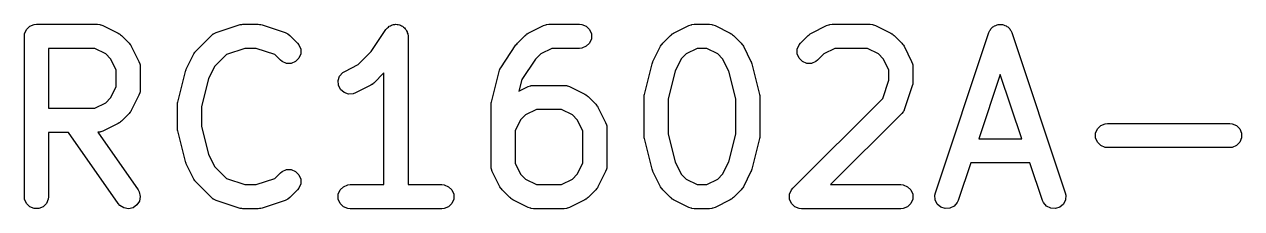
# Model space of a CAD drawing. Header units: millimetres. Extents: x 129 to 276, y -185 to -58.
# Drawn here: x 159.65 to 167.23, y -150.75 to -149.6 of the extents above; entities that cross this region are included whole.
import ezdxf

# ---------------------------------------------------------------- set-up
doc = ezdxf.new("R2010")
doc.units = ezdxf.units.MM
doc.layers.add('F.Fab', color=9, linetype='CONTINUOUS', true_color=0xafafaf)

msp = doc.modelspace()

# ---------------------------------------------------------------- linework, layer by layer
at = {"layer": 'F.Fab', "linetype": 'CONTINUOUS'}
for p, q in [((159.653108, -149.662687), (159.664307, -149.635651)), ((159.664307, -149.635651), (159.684999, -149.614959)), ((159.684999, -149.614959), (159.712035, -149.60376)), ((159.712035, -149.60376), (159.726667, -149.602319)), ((159.726667, -149.602319), (160.107619, -149.602319)), ((160.107619, -149.602319), (160.122251, -149.60376)), ((160.122251, -149.60376), (160.12474, -149.604791)), ((160.12474, -149.604791), (160.127428, -149.604982)), ((160.127428, -149.604982), (160.14116, -149.610237)), ((160.14116, -149.610237), (160.236398, -149.657856)), ((160.845807, -149.653787), (160.988663, -149.606168)), ((160.988663, -149.606168), (160.995918, -149.604518)), ((160.995918, -149.604518), (160.997749, -149.60376)), ((160.997749, -149.60376), (161.000402, -149.603498)), ((161.000402, -149.603498), (161.003, -149.602908)), ((161.003, -149.602908), (161.004974, -149.603048)), ((161.004974, -149.603048), (161.012381, -149.602319)), ((161.012381, -149.602319), (161.107619, -149.602319)), ((161.107619, -149.602319), (161.115024, -149.603048)), ((161.115024, -149.603048), (161.116999, -149.602908)), ((161.116999, -149.602908), (161.119596, -149.603498)), ((161.119596, -149.603498), (161.122251, -149.60376)), ((161.122251, -149.60376), (161.124082, -149.604518)), ((161.124082, -149.604518), (161.131336, -149.606168)), ((161.131336, -149.606168), (161.274193, -149.653787)), ((161.811238, -149.772396), (161.902358, -149.635716)), ((161.902358, -149.635716), (161.902392, -149.635673)), ((161.902392, -149.635673), (161.902402, -149.635651)), ((161.902402, -149.635651), (161.902453, -149.635599)), ((161.902453, -149.635599), (161.911674, -149.624341)), ((161.911674, -149.624341), (161.917843, -149.620209)), ((161.917843, -149.620209), (161.923094, -149.614959)), ((161.923094, -149.614959), (161.929883, -149.612146)), ((161.929883, -149.612146), (161.935989, -149.608058)), ((161.935989, -149.608058), (161.943269, -149.606601)), ((161.943269, -149.606601), (161.95013, -149.60376)), ((161.95013, -149.60376), (161.957478, -149.60376)), ((161.957478, -149.60376), (161.964683, -149.602319)), ((161.964683, -149.602319), (161.971967, -149.60376)), ((161.971967, -149.60376), (161.979394, -149.60376)), ((161.979394, -149.60376), (161.986182, -149.606572)), ((161.986182, -149.606572), (161.993391, -149.607998)), ((161.993391, -149.607998), (161.99957, -149.612117)), ((161.99957, -149.612117), (162.00643, -149.614959)), ((162.00643, -149.614959), (162.011623, -149.620152)), ((162.011623, -149.620152), (162.01774, -149.62423)), ((162.01774, -149.62423), (162.021873, -149.630402)), ((162.021873, -149.630402), (162.027122, -149.635651)), ((162.027122, -149.635651), (162.029933, -149.642438)), ((162.029933, -149.642438), (162.034023, -149.648545)), ((162.788364, -149.657856), (162.883602, -149.610237)), ((162.883602, -149.610237), (162.897333, -149.604982)), ((162.897333, -149.604982), (162.900022, -149.60479)), ((162.900022, -149.60479), (162.902511, -149.60376)), ((162.902511, -149.60376), (162.917143, -149.602319)), ((162.917143, -149.602319), (163.107619, -149.602319)), ((163.107619, -149.602319), (163.122251, -149.60376)), ((163.122251, -149.60376), (163.149287, -149.614959)), ((163.149287, -149.614959), (163.169979, -149.635651)), ((163.169979, -149.635651), (163.181178, -149.662687)), ((163.693126, -149.657856), (163.788364, -149.610237)), ((163.788364, -149.610237), (163.802095, -149.604982)), ((163.802095, -149.604982), (163.804784, -149.60479)), ((163.804784, -149.60479), (163.807273, -149.60376)), ((163.807273, -149.60376), (163.821905, -149.602319)), ((163.821905, -149.602319), (163.917143, -149.602319)), ((163.917143, -149.602319), (163.931775, -149.60376)), ((163.931775, -149.60376), (163.934264, -149.604791)), ((163.934264, -149.604791), (163.936952, -149.604982)), ((163.936952, -149.604982), (163.950684, -149.610237)), ((163.950684, -149.610237), (164.045922, -149.657856)), ((164.550269, -149.657856), (164.645507, -149.610237)), ((164.645507, -149.610237), (164.659238, -149.604982)), ((164.659238, -149.604982), (164.661927, -149.60479)), ((164.661927, -149.60479), (164.664416, -149.60376)), ((164.664416, -149.60376), (164.679048, -149.602319)), ((164.679048, -149.602319), (164.917143, -149.602319)), ((164.917143, -149.602319), (164.931775, -149.60376)), ((164.931775, -149.60376), (164.934264, -149.604791)), ((164.934264, -149.604791), (164.936952, -149.604982)), ((164.936952, -149.604982), (164.950684, -149.610237)), ((164.950684, -149.610237), (165.045922, -149.657856)), ((165.655516, -149.653602), (165.66151, -149.640177)), ((165.66151, -149.640177), (165.66502, -149.636129)), ((165.66502, -149.636129), (165.667417, -149.631336)), ((165.667417, -149.631336), (165.674525, -149.62517)), ((165.674525, -149.62517), (165.680684, -149.61807)), ((165.680684, -149.61807), (165.685473, -149.615675)), ((165.685473, -149.615675), (165.689524, -149.612162)), ((165.689524, -149.612162), (165.698449, -149.609187)), ((165.698449, -149.609187), (165.706857, -149.604983)), ((165.706857, -149.604983), (165.712201, -149.604603)), ((165.712201, -149.604603), (165.717287, -149.602908)), ((165.717287, -149.602908), (165.726667, -149.603574)), ((165.726667, -149.603574), (165.736047, -149.602908)), ((165.736047, -149.602908), (165.741132, -149.604603)), ((165.741132, -149.604603), (165.746477, -149.604983)), ((165.746477, -149.604983), (165.754887, -149.609188)), ((165.754887, -149.609188), (165.763809, -149.612162)), ((165.763809, -149.612162), (165.767856, -149.615672)), ((165.767856, -149.615672), (165.77265, -149.618069)), ((165.77265, -149.618069), (165.778813, -149.625174)), ((165.778813, -149.625174), (165.785917, -149.631336)), ((165.785917, -149.631336), (165.788312, -149.636127)), ((165.788312, -149.636127), (165.791824, -149.640176)), ((165.791824, -149.640176), (165.797818, -149.653602)), ((159.651667, -149.677319), (159.653108, -149.662687)), ((159.651667, -150.677319), (159.651667, -149.677319)), ((160.236398, -149.657856), (160.242697, -149.66182)), ((160.242697, -149.66182), (160.244525, -149.662578)), ((160.244525, -149.662578), (160.246581, -149.664266)), ((160.246581, -149.664266), (160.248841, -149.665688)), ((160.248841, -149.665688), (160.25014, -149.667186)), ((160.25014, -149.667186), (160.25589, -149.671905)), ((160.25589, -149.671905), (160.303509, -149.719524)), ((160.303509, -149.719524), (160.308227, -149.725273)), ((160.721253, -149.767143), (160.816491, -149.671905)), ((160.816491, -149.671905), (160.827856, -149.662577)), ((160.827856, -149.662577), (160.830346, -149.661545)), ((160.830346, -149.661545), (160.832381, -149.659781)), ((160.832381, -149.659781), (160.845807, -149.653787)), ((161.274193, -149.653787), (161.287618, -149.659781)), ((161.287618, -149.659781), (161.289653, -149.661546)), ((161.289653, -149.661546), (161.292144, -149.662578)), ((161.292144, -149.662578), (161.303509, -149.671905)), ((161.303509, -149.671905), (161.351128, -149.719524)), ((161.351128, -149.719524), (161.360455, -149.730889)), ((162.034023, -149.648545), (162.035479, -149.655826)), ((162.035479, -149.655826), (162.038321, -149.662687)), ((162.038321, -149.662687), (162.039746, -149.677163)), ((162.039746, -149.677163), (162.039762, -149.67724)), ((162.039762, -149.67724), (162.039756, -149.677266)), ((162.039756, -149.677266), (162.039762, -149.677319)), ((162.039762, -149.677319), (162.039762, -150.602319)), ((162.716414, -149.72542), (162.721198, -149.719579)), ((162.721198, -149.719579), (162.721219, -149.719564)), ((162.721219, -149.719564), (162.721253, -149.719524)), ((162.721253, -149.719524), (162.768872, -149.671905)), ((162.768872, -149.671905), (162.774621, -149.667186)), ((162.774621, -149.667186), (162.775921, -149.665688)), ((162.775921, -149.665688), (162.77818, -149.664266)), ((162.77818, -149.664266), (162.780237, -149.662578)), ((162.780237, -149.662578), (162.782064, -149.66182)), ((162.782064, -149.66182), (162.788364, -149.657856)), ((163.169979, -149.718987), (163.149287, -149.739679)), ((163.181178, -149.691951), (163.169979, -149.718987)), ((163.181178, -149.662687), (163.181178, -149.691951)), ((163.621296, -149.725273), (163.626015, -149.719524)), ((163.626015, -149.719524), (163.673634, -149.671905)), ((163.673634, -149.671905), (163.679383, -149.667186)), ((163.679383, -149.667186), (163.680683, -149.665688)), ((163.680683, -149.665688), (163.682942, -149.664266)), ((163.682942, -149.664266), (163.684999, -149.662578)), ((163.684999, -149.662578), (163.686826, -149.66182)), ((163.686826, -149.66182), (163.693126, -149.657856)), ((164.045922, -149.657856), (164.052221, -149.66182)), ((164.052221, -149.66182), (164.054049, -149.662578)), ((164.054049, -149.662578), (164.056105, -149.664266)), ((164.056105, -149.664266), (164.058365, -149.665688)), ((164.058365, -149.665688), (164.059664, -149.667186)), ((164.059664, -149.667186), (164.065414, -149.671905)), ((164.065414, -149.671905), (164.113033, -149.719524)), ((164.113033, -149.719524), (164.117751, -149.725273)), ((164.473831, -149.730889), (164.483158, -149.719524)), ((164.483158, -149.719524), (164.530777, -149.671905)), ((164.530777, -149.671905), (164.536526, -149.667186)), ((164.536526, -149.667186), (164.537826, -149.665688)), ((164.537826, -149.665688), (164.540085, -149.664266)), ((164.540085, -149.664266), (164.542142, -149.662578)), ((164.542142, -149.662578), (164.543969, -149.66182)), ((164.543969, -149.66182), (164.550269, -149.657856)), ((165.045922, -149.657856), (165.052221, -149.66182)), ((165.052221, -149.66182), (165.054049, -149.662578)), ((165.054049, -149.662578), (165.056105, -149.664266)), ((165.056105, -149.664266), (165.058365, -149.665688)), ((165.058365, -149.665688), (165.059664, -149.667186)), ((165.059664, -149.667186), (165.065414, -149.671905)), ((165.065414, -149.671905), (165.113033, -149.719524)), ((165.113033, -149.719524), (165.117751, -149.725273)), ((165.322183, -150.653602), (165.655516, -149.653602)), ((165.797818, -149.653602), (166.131151, -150.653602)), ((160.089914, -149.752319), (159.801667, -149.752319)), ((159.801667, -149.752319), (159.801667, -150.126128)), ((160.15843, -149.786577), (160.089914, -149.752319)), ((160.188837, -149.816984), (160.15843, -149.786577)), ((160.308227, -149.725273), (160.309726, -149.726573)), ((160.309726, -149.726573), (160.311147, -149.728832)), ((160.311147, -149.728832), (160.312836, -149.730889)), ((160.312836, -149.730889), (160.313593, -149.732716)), ((160.313593, -149.732716), (160.317558, -149.739016)), ((160.317558, -149.739016), (160.365177, -149.834254)), ((160.659585, -149.881873), (160.707204, -149.786635)), ((160.707204, -149.786635), (160.711168, -149.780335)), ((160.711168, -149.780335), (160.711926, -149.778508)), ((160.711926, -149.778508), (160.713614, -149.776451)), ((160.713614, -149.776451), (160.715036, -149.774192)), ((160.715036, -149.774192), (160.716534, -149.772892)), ((160.716534, -149.772892), (160.721253, -149.767143)), ((160.910038, -149.79049), (160.835925, -149.864603)), ((161.024551, -149.752319), (160.910038, -149.79049)), ((161.095449, -149.752319), (161.024551, -149.752319)), ((161.209962, -149.79049), (161.095449, -149.752319)), ((161.245062, -149.82559), (161.209962, -149.79049)), ((161.360455, -149.730889), (161.371654, -149.757925)), ((161.371654, -149.787188), (161.360455, -149.814224)), ((161.371654, -149.757925), (161.371654, -149.787188)), ((161.729859, -149.853775), (161.811238, -149.772396)), ((162.616644, -149.873811), (162.711882, -149.730954)), ((162.711882, -149.730954), (162.711916, -149.730911)), ((162.711916, -149.730911), (162.711926, -149.730889)), ((162.711926, -149.730889), (162.716414, -149.72542)), ((162.866332, -149.786577), (162.83257, -149.820338)), ((162.934848, -149.752319), (162.866332, -149.786577)), ((163.107619, -149.752319), (162.934848, -149.752319)), ((163.122251, -149.750878), (163.107619, -149.752319)), ((163.149287, -149.739679), (163.122251, -149.750878)), ((163.564347, -149.834254), (163.611966, -149.739016)), ((163.611966, -149.739016), (163.61593, -149.732716)), ((163.61593, -149.732716), (163.616688, -149.730889)), ((163.616688, -149.730889), (163.618376, -149.728832)), ((163.618376, -149.728832), (163.619798, -149.726573)), ((163.619798, -149.726573), (163.621296, -149.725273)), ((163.771094, -149.786577), (163.740687, -149.816984)), ((163.83961, -149.752319), (163.771094, -149.786577)), ((163.899438, -149.752319), (163.83961, -149.752319)), ((163.967954, -149.786577), (163.899438, -149.752319)), ((163.998361, -149.816984), (163.967954, -149.786577)), ((164.117751, -149.725273), (164.11925, -149.726573)), ((164.11925, -149.726573), (164.120671, -149.728832)), ((164.120671, -149.728832), (164.12236, -149.730889)), ((164.12236, -149.730889), (164.123117, -149.732716)), ((164.123117, -149.732716), (164.127082, -149.739016)), ((164.127082, -149.739016), (164.174701, -149.834254)), ((164.462632, -149.757926), (164.473831, -149.730889)), ((164.462632, -149.787188), (164.462632, -149.757926)), ((164.473831, -149.814225), (164.462632, -149.787188)), ((164.628237, -149.786577), (164.589224, -149.82559)), ((164.696753, -149.752319), (164.628237, -149.786577)), ((164.899438, -149.752319), (164.696753, -149.752319)), ((164.967954, -149.786577), (164.899438, -149.752319)), ((164.998361, -149.816984), (164.967954, -149.786577)), ((165.117751, -149.725273), (165.11925, -149.726573)), ((165.11925, -149.726573), (165.120671, -149.728832)), ((165.120671, -149.728832), (165.12236, -149.730889)), ((165.12236, -149.730889), (165.123117, -149.732716)), ((165.123117, -149.732716), (165.127082, -149.739016)), ((165.127082, -149.739016), (165.174701, -149.834254)), ((160.223095, -149.8855), (160.188837, -149.816984)), ((160.365177, -149.834254), (160.370432, -149.847985)), ((160.370432, -149.847985), (160.370623, -149.850674)), ((160.370623, -149.850674), (160.371654, -149.853163)), ((160.371654, -149.853163), (160.373095, -149.867795)), ((160.373095, -149.867795), (160.373095, -150.010652)), ((160.835925, -149.864603), (160.797431, -149.94159)), ((161.256427, -149.834917), (161.245062, -149.82559)), ((161.283463, -149.846116), (161.256427, -149.834917)), ((161.312726, -149.846116), (161.283463, -149.846116)), ((161.339762, -149.834917), (161.312726, -149.846116)), ((161.360455, -149.814224), (161.339762, -149.834917)), ((161.645507, -149.895951), (161.729859, -149.853775)), ((162.612337, -149.881889), (162.616644, -149.873811)), ((162.83257, -149.820338), (162.748658, -149.946207)), ((163.511049, -150.040081), (163.558668, -149.849605)), ((163.558668, -149.849605), (163.559053, -149.848525)), ((163.559053, -149.848525), (163.559092, -149.847986)), ((163.559092, -149.847986), (163.561419, -149.841904)), ((163.561419, -149.841904), (163.563615, -149.835759)), ((163.563615, -149.835759), (163.563937, -149.835323)), ((163.563937, -149.835323), (163.564347, -149.834254)), ((163.740687, -149.816984), (163.702193, -149.893971)), ((164.036854, -149.893971), (163.998361, -149.816984)), ((164.174701, -149.834254), (164.17511, -149.835323)), ((164.17511, -149.835323), (164.175433, -149.835759)), ((164.175433, -149.835759), (164.177625, -149.841895)), ((164.177625, -149.841895), (164.179956, -149.847985)), ((164.179956, -149.847985), (164.179994, -149.848525)), ((164.179994, -149.848525), (164.18038, -149.849605)), ((164.18038, -149.849605), (164.227999, -150.040081)), ((164.494523, -149.834917), (164.473831, -149.814225)), ((164.52156, -149.846116), (164.494523, -149.834917)), ((164.550822, -149.846116), (164.52156, -149.846116)), ((164.577859, -149.834917), (164.550822, -149.846116)), ((164.589224, -149.82559), (164.577859, -149.834917)), ((165.032619, -149.8855), (164.998361, -149.816984)), ((165.174701, -149.834254), (165.179956, -149.847985)), ((165.179956, -149.847985), (165.180147, -149.850674)), ((165.180147, -149.850674), (165.181178, -149.853163)), ((165.181178, -149.853163), (165.182619, -149.867795)), ((165.182619, -149.867795), (165.182619, -149.963033)), ((160.223095, -149.992947), (160.223095, -149.8855)), ((160.606287, -150.0877), (160.653906, -149.897224)), ((160.653906, -149.897224), (160.654291, -149.896144)), ((160.654291, -149.896144), (160.65433, -149.895605)), ((160.65433, -149.895605), (160.656667, -149.889497)), ((160.656667, -149.889497), (160.658853, -149.883378)), ((160.658853, -149.883378), (160.659175, -149.882942)), ((160.659175, -149.882942), (160.659585, -149.881873)), ((160.797431, -149.94159), (160.754048, -150.115124)), ((161.604637, -149.953652), (161.613891, -149.925891)), ((161.613891, -149.925891), (161.633064, -149.903783)), ((161.633064, -149.903783), (161.645507, -149.895951)), ((161.889762, -149.906004), (161.827319, -149.968447)), ((161.889762, -150.602319), (161.889762, -149.906004)), ((162.558668, -150.0877), (162.606287, -149.897224)), ((162.606287, -149.897224), (162.609367, -149.888601)), ((162.609367, -149.888601), (162.609727, -149.886785)), ((162.609727, -149.886785), (162.610605, -149.885137)), ((162.610605, -149.885137), (162.611234, -149.883378)), ((162.611234, -149.883378), (162.612337, -149.881889)), ((162.748658, -149.946207), (162.730134, -150.020304)), ((163.702193, -149.893971), (163.65881, -150.067505)), ((164.080238, -150.067505), (164.036854, -149.893971)), ((164.994447, -150.065376), (165.032619, -149.950863)), ((165.032619, -149.950863), (165.032619, -149.8855)), ((165.726667, -149.914489), (165.592629, -150.316604)), ((165.860705, -150.316604), (165.726667, -149.914489)), ((160.188837, -150.061463), (160.223095, -149.992947)), ((160.371654, -150.025284), (160.370623, -150.027772)), ((160.373095, -150.010652), (160.371654, -150.025284)), ((161.606711, -149.982842), (161.604637, -149.953652)), ((161.619798, -150.009017), (161.606711, -149.982842)), ((161.641906, -150.02819), (161.619798, -150.009017)), ((161.807827, -149.982496), (161.712589, -150.030115)), ((161.814126, -149.978531), (161.807827, -149.982496)), ((161.815954, -149.977774), (161.814126, -149.978531)), ((161.81801, -149.976085), (161.815954, -149.977774)), ((161.82027, -149.974664), (161.81801, -149.976085)), ((161.821569, -149.973165), (161.82027, -149.974664)), ((161.827319, -149.968447), (161.821569, -149.973165)), ((162.730134, -150.020304), (162.788364, -149.991189)), ((162.788364, -149.991189), (162.802095, -149.985934)), ((162.802095, -149.985934), (162.804784, -149.985742)), ((162.804784, -149.985742), (162.807273, -149.984712)), ((162.807273, -149.984712), (162.821905, -149.983271)), ((162.821905, -149.983271), (163.012381, -149.983271)), ((163.012381, -149.983271), (163.027013, -149.984712)), ((163.027013, -149.984712), (163.029502, -149.985743)), ((163.029502, -149.985743), (163.03219, -149.985934)), ((163.03219, -149.985934), (163.045922, -149.991189)), ((163.045922, -149.991189), (163.14116, -150.038808)), ((165.17877, -149.986751), (165.131151, -150.129607)), ((165.180419, -149.979495), (165.17877, -149.986751)), ((165.181178, -149.977665), (165.180419, -149.979495)), ((165.181439, -149.975011), (165.181178, -149.977665)), ((165.18203, -149.972414), (165.181439, -149.975011)), ((165.182619, -149.963033), (165.181889, -149.970439)), ((165.181889, -149.970439), (165.18203, -149.972414)), ((160.089914, -150.126128), (160.15843, -150.09187)), ((160.15843, -150.09187), (160.188837, -150.061463)), ((160.365177, -150.044193), (160.317558, -150.139431)), ((160.370432, -150.030462), (160.365177, -150.044193)), ((160.370623, -150.027772), (160.370432, -150.030462)), ((160.604137, -150.102244), (160.604946, -150.09677)), ((160.604299, -150.103336), (160.604137, -150.102244)), ((160.604946, -150.09677), (160.605489, -150.091258)), ((160.605489, -150.091258), (160.605911, -150.090236)), ((160.605911, -150.090236), (160.606287, -150.0877)), ((161.669667, -150.037444), (161.641906, -150.02819)), ((161.698857, -150.03537), (161.669667, -150.037444)), ((161.712589, -150.030115), (161.698857, -150.03537)), ((162.556518, -150.102244), (162.557327, -150.09677)), ((162.55668, -150.103336), (162.556518, -150.102244)), ((162.557327, -150.09677), (162.55787, -150.091258)), ((162.55787, -150.091258), (162.558292, -150.090236)), ((162.558292, -150.090236), (162.558668, -150.0877)), ((163.14116, -150.038808), (163.147459, -150.042772)), ((163.147459, -150.042772), (163.149287, -150.04353)), ((163.149287, -150.04353), (163.151343, -150.045218)), ((163.151343, -150.045218), (163.153603, -150.04664)), ((163.153603, -150.04664), (163.154902, -150.048138)), ((163.154902, -150.048138), (163.160652, -150.052857)), ((163.160652, -150.052857), (163.208271, -150.100476)), ((163.208271, -150.100476), (163.212989, -150.106225)), ((163.50881, -150.058271), (163.509061, -150.055717)), ((163.50881, -150.296366), (163.50881, -150.058271)), ((163.508899, -150.054625), (163.509708, -150.049151)), ((163.509061, -150.055717), (163.508899, -150.054625)), ((163.509708, -150.049151), (163.510251, -150.043639)), ((163.510251, -150.043639), (163.510673, -150.042617)), ((163.510673, -150.042617), (163.511049, -150.040081)), ((163.65881, -150.067505), (163.65881, -150.287132)), ((164.080238, -150.287132), (164.080238, -150.067505)), ((164.227999, -150.040081), (164.228374, -150.042617)), ((164.228374, -150.042617), (164.228797, -150.043639)), ((164.228797, -150.043639), (164.229339, -150.049151)), ((164.229339, -150.049151), (164.230149, -150.054625)), ((164.230149, -150.054625), (164.229986, -150.055717)), ((164.229986, -150.055717), (164.230238, -150.058271)), ((164.230238, -150.058271), (164.230238, -150.296366)), ((164.435539, -150.624286), (164.994447, -150.065376)), ((159.801667, -150.126128), (160.089914, -150.126128)), ((160.303509, -150.158923), (160.25589, -150.206542)), ((160.308227, -150.153173), (160.303509, -150.158923)), ((160.309726, -150.151874), (160.308227, -150.153173)), ((160.311147, -150.149614), (160.309726, -150.151874)), ((160.312836, -150.147558), (160.311147, -150.149614)), ((160.313593, -150.14573), (160.312836, -150.147558)), ((160.317558, -150.139431), (160.313593, -150.14573)), ((160.604048, -150.10589), (160.604299, -150.103336)), ((160.604048, -150.248747), (160.604048, -150.10589)), ((160.754048, -150.115124), (160.754048, -150.239513)), ((162.556429, -150.10589), (162.55668, -150.103336)), ((162.556429, -150.486842), (162.556429, -150.10589)), ((162.771094, -150.167529), (162.740687, -150.197936)), ((162.83961, -150.133271), (162.771094, -150.167529)), ((162.994676, -150.133271), (162.83961, -150.133271)), ((163.063192, -150.167529), (162.994676, -150.133271)), ((163.093599, -150.197936), (163.063192, -150.167529)), ((163.212989, -150.106225), (163.214488, -150.107525)), ((163.214488, -150.107525), (163.215909, -150.109784)), ((163.215909, -150.109784), (163.217598, -150.111841)), ((163.217598, -150.111841), (163.218355, -150.113668)), ((163.218355, -150.113668), (163.22232, -150.119968)), ((163.22232, -150.119968), (163.269939, -150.215206)), ((165.113033, -150.158923), (164.669638, -150.602319)), ((165.122361, -150.147558), (165.113033, -150.158923)), ((165.123392, -150.145067), (165.122361, -150.147558)), ((165.125157, -150.143033), (165.123392, -150.145067)), ((165.131151, -150.129607), (165.125157, -150.143033)), ((160.236398, -150.220591), (160.14116, -150.26821)), ((160.242697, -150.216626), (160.236398, -150.220591)), ((160.244525, -150.215869), (160.242697, -150.216626)), ((160.246581, -150.21418), (160.244525, -150.215869)), ((160.248841, -150.212759), (160.246581, -150.21418)), ((160.25014, -150.21126), (160.248841, -150.212759)), ((160.25589, -150.206542), (160.25014, -150.21126)), ((160.604299, -150.2513), (160.604048, -150.248747)), ((160.604137, -150.252393), (160.604299, -150.2513)), ((160.604946, -150.257866), (160.604137, -150.252393)), ((160.754048, -150.239513), (160.797431, -150.413047)), ((162.740687, -150.197936), (162.706429, -150.266452)), ((163.127857, -150.266452), (163.093599, -150.197936)), ((163.269939, -150.215206), (163.275194, -150.228937)), ((163.275194, -150.228937), (163.275385, -150.231626)), ((163.275385, -150.231626), (163.276416, -150.234115)), ((163.276416, -150.234115), (163.277857, -150.248747)), ((163.277857, -150.248747), (163.277857, -150.486842)), ((166.330974, -150.254698), (166.351666, -150.234006)), ((166.351666, -150.234006), (166.378702, -150.222807)), ((166.378702, -150.222807), (166.393334, -150.221366)), ((166.393334, -150.221366), (167.155239, -150.221366)), ((167.155239, -150.221366), (167.169871, -150.222807)), ((167.169871, -150.222807), (167.196907, -150.234006)), ((167.196907, -150.234006), (167.217599, -150.254698)), ((159.925713, -150.276128), (159.801667, -150.276128)), ((159.801667, -150.276128), (159.801667, -150.677319)), ((160.236653, -150.720329), (159.925713, -150.276128)), ((160.122251, -150.274687), (160.108734, -150.276018)), ((160.108734, -150.276018), (160.359538, -150.63431)), ((160.12474, -150.273655), (160.122251, -150.274687)), ((160.127428, -150.273465), (160.12474, -150.273655)), ((160.14116, -150.26821), (160.127428, -150.273465)), ((160.605489, -150.263379), (160.604946, -150.257866)), ((160.605911, -150.2644), (160.605489, -150.263379)), ((160.606287, -150.266937), (160.605911, -150.2644)), ((160.653906, -150.457413), (160.606287, -150.266937)), ((162.706429, -150.266452), (162.706429, -150.469137)), ((163.127857, -150.469137), (163.127857, -150.266452)), ((163.509061, -150.298919), (163.50881, -150.296366)), ((163.508899, -150.300012), (163.509061, -150.298919)), ((163.509708, -150.305485), (163.508899, -150.300012)), ((163.510251, -150.310998), (163.509708, -150.305485)), ((163.510673, -150.312019), (163.510251, -150.310998)), ((163.511049, -150.314556), (163.510673, -150.312019)), ((163.558668, -150.505032), (163.511049, -150.314556)), ((163.65881, -150.287132), (163.702193, -150.460666)), ((164.036854, -150.460666), (164.080238, -150.287132)), ((164.227999, -150.314556), (164.18038, -150.505032)), ((164.228374, -150.312019), (164.227999, -150.314556)), ((164.228797, -150.310998), (164.228374, -150.312019)), ((164.229339, -150.305485), (164.228797, -150.310998)), ((164.230149, -150.300012), (164.229339, -150.305485)), ((164.230238, -150.296366), (164.229986, -150.298919)), ((164.229986, -150.298919), (164.230149, -150.300012)), ((165.592629, -150.316604), (165.860705, -150.316604)), ((166.319775, -150.281734), (166.330974, -150.254698)), ((166.319775, -150.310998), (166.319775, -150.281734)), ((166.330974, -150.338034), (166.319775, -150.310998)), ((167.217599, -150.254698), (167.228798, -150.281734)), ((167.228798, -150.310998), (167.217599, -150.338034)), ((167.228798, -150.281734), (167.228798, -150.310998)), ((166.351666, -150.358726), (166.330974, -150.338034)), ((166.378702, -150.369925), (166.351666, -150.358726)), ((166.393334, -150.371366), (166.378702, -150.369925)), ((167.155239, -150.371366), (166.393334, -150.371366)), ((167.169871, -150.369925), (167.155239, -150.371366)), ((167.196907, -150.358726), (167.169871, -150.369925)), ((167.217599, -150.338034), (167.196907, -150.358726)), ((160.654291, -150.458492), (160.653906, -150.457413)), ((160.65433, -150.459032), (160.654291, -150.458492)), ((160.656657, -150.465113), (160.65433, -150.459032)), ((160.658853, -150.471259), (160.656657, -150.465113)), ((160.659175, -150.471694), (160.658853, -150.471259)), ((160.659585, -150.472764), (160.659175, -150.471694)), ((160.707204, -150.568002), (160.659585, -150.472764)), ((160.797431, -150.413047), (160.835925, -150.490034)), ((162.706429, -150.469137), (162.740687, -150.537653)), ((163.093598, -150.537653), (163.127857, -150.469137)), ((163.702193, -150.460666), (163.740687, -150.537653)), ((163.99836, -150.537653), (164.036854, -150.460666)), ((165.542629, -150.466604), (165.464485, -150.701036)), ((165.910705, -150.466604), (165.542629, -150.466604)), ((165.988849, -150.701036), (165.910705, -150.466604)), ((160.835925, -150.490034), (160.910038, -150.564148)), ((161.209962, -150.564147), (161.245061, -150.529048)), ((161.245061, -150.529048), (161.256427, -150.51972)), ((161.256427, -150.51972), (161.283463, -150.508521)), ((161.283463, -150.508521), (161.312726, -150.508521)), ((161.312726, -150.508521), (161.339762, -150.519719)), ((161.339762, -150.519719), (161.360455, -150.540412)), ((161.360455, -150.540412), (161.371654, -150.567448)), ((162.55787, -150.501474), (162.556429, -150.486842)), ((162.558901, -150.503963), (162.55787, -150.501474)), ((162.559092, -150.506651), (162.558901, -150.503963)), ((162.564347, -150.520383), (162.559092, -150.506651)), ((162.611966, -150.615621), (162.564347, -150.520383)), ((162.740687, -150.537653), (162.771094, -150.568061)), ((163.063191, -150.568061), (163.093598, -150.537653)), ((163.269939, -150.520383), (163.22232, -150.615621)), ((163.275194, -150.506652), (163.269939, -150.520383)), ((163.275385, -150.503962), (163.275194, -150.506652)), ((163.276416, -150.501474), (163.275385, -150.503962)), ((163.277857, -150.486842), (163.276416, -150.501474)), ((163.559053, -150.506111), (163.558668, -150.505032)), ((163.559092, -150.506651), (163.559053, -150.506111)), ((163.561419, -150.512732), (163.559092, -150.506651)), ((163.563615, -150.518878), (163.561419, -150.512732)), ((163.563937, -150.519313), (163.563615, -150.518878)), ((163.564347, -150.520383), (163.563937, -150.519313)), ((163.611966, -150.615621), (163.564347, -150.520383)), ((163.740687, -150.537653), (163.771094, -150.568061)), ((163.967953, -150.568061), (163.99836, -150.537653)), ((164.174701, -150.520383), (164.127082, -150.615621)), ((164.17511, -150.519313), (164.174701, -150.520383)), ((164.175433, -150.518878), (164.17511, -150.519313)), ((164.177625, -150.512741), (164.175433, -150.518878)), ((164.179956, -150.506652), (164.177625, -150.512741)), ((164.179994, -150.506111), (164.179956, -150.506652)), ((164.18038, -150.505032), (164.179994, -150.506111)), ((160.711167, -150.574298), (160.707204, -150.568002)), ((160.711925, -150.576128), (160.711167, -150.574298)), ((160.713614, -150.578186), (160.711925, -150.576128)), ((160.715036, -150.580445), (160.713614, -150.578186)), ((160.716534, -150.581744), (160.715036, -150.580445)), ((160.721253, -150.587494), (160.716534, -150.581744)), ((160.816491, -150.682733), (160.721253, -150.587494)), ((160.910038, -150.564148), (161.024551, -150.602319)), ((161.024551, -150.602319), (161.095449, -150.602319)), ((161.095449, -150.602319), (161.209962, -150.564147)), ((161.360456, -150.623747), (161.351128, -150.635113)), ((161.371654, -150.596711), (161.360456, -150.623747)), ((161.371654, -150.567448), (161.371654, -150.596711)), ((161.616688, -150.635651), (161.63738, -150.614959)), ((161.63738, -150.614959), (161.664416, -150.60376)), ((161.664416, -150.60376), (161.679048, -150.602319)), ((161.679048, -150.602319), (161.889762, -150.602319)), ((162.039762, -150.602319), (162.250476, -150.602319)), ((162.250476, -150.602319), (162.265108, -150.60376)), ((162.265108, -150.60376), (162.292144, -150.614959)), ((162.292144, -150.614959), (162.312836, -150.635651)), ((162.615929, -150.621917), (162.611966, -150.615621)), ((162.616687, -150.623747), (162.615929, -150.621917)), ((162.618376, -150.625805), (162.616687, -150.623747)), ((162.619798, -150.628064), (162.618376, -150.625805)), ((162.621296, -150.629363), (162.619798, -150.628064)), ((162.626014, -150.635112), (162.621296, -150.629363)), ((162.771094, -150.568061), (162.83961, -150.602319)), ((162.83961, -150.602319), (162.994676, -150.602319)), ((162.994676, -150.602319), (163.063191, -150.568061)), ((163.212989, -150.629363), (163.208271, -150.635113)), ((163.214488, -150.628064), (163.212989, -150.629363)), ((163.215909, -150.625805), (163.214488, -150.628064)), ((163.217599, -150.623747), (163.215909, -150.625805)), ((163.218356, -150.621917), (163.217599, -150.623747)), ((163.22232, -150.615621), (163.218356, -150.621917)), ((163.615929, -150.621917), (163.611966, -150.615621)), ((163.616687, -150.623747), (163.615929, -150.621917)), ((163.618376, -150.625805), (163.616687, -150.623747)), ((163.619798, -150.628064), (163.618376, -150.625805)), ((163.621296, -150.629363), (163.619798, -150.628064)), ((163.626014, -150.635112), (163.621296, -150.629363)), ((163.771094, -150.568061), (163.83961, -150.602319)), ((163.83961, -150.602319), (163.899438, -150.602319)), ((163.899438, -150.602319), (163.967953, -150.568061)), ((164.117751, -150.629363), (164.113033, -150.635113)), ((164.11925, -150.628064), (164.117751, -150.629363)), ((164.120671, -150.625805), (164.11925, -150.628064)), ((164.122361, -150.623747), (164.120671, -150.625805)), ((164.123118, -150.621917), (164.122361, -150.623747)), ((164.127082, -150.615621), (164.123118, -150.621917)), ((164.426212, -150.635651), (164.435539, -150.624286)), ((164.669638, -150.602319), (165.107619, -150.602319)), ((165.107619, -150.602319), (165.122251, -150.60376)), ((165.122251, -150.60376), (165.149287, -150.614959)), ((165.149287, -150.614959), (165.169979, -150.635651)), ((159.653108, -150.691951), (159.651667, -150.677319)), ((159.664307, -150.718987), (159.653108, -150.691951)), ((159.800226, -150.691951), (159.789027, -150.718987)), ((159.801667, -150.677319), (159.800226, -150.691951)), ((160.367992, -150.704512), (160.352265, -150.72919)), ((160.359538, -150.63431), (160.366748, -150.647123)), ((160.366748, -150.647123), (160.373077, -150.675694)), ((160.373077, -150.675694), (160.367992, -150.704512)), ((160.827856, -150.692061), (160.816491, -150.682733)), ((160.830346, -150.693092), (160.827856, -150.692061)), ((160.832381, -150.694857), (160.830346, -150.693092)), ((160.845807, -150.700851), (160.832381, -150.694857)), ((160.988663, -150.74847), (160.845807, -150.700851)), ((161.274193, -150.700851), (161.131336, -150.74847)), ((161.287618, -150.694857), (161.274193, -150.700851)), ((161.289653, -150.693091), (161.287618, -150.694857)), ((161.292144, -150.69206), (161.289653, -150.693091)), ((161.30351, -150.682732), (161.292144, -150.69206)), ((161.351128, -150.635113), (161.30351, -150.682732)), ((161.605489, -150.662687), (161.616688, -150.635651)), ((161.605489, -150.691951), (161.605489, -150.662687)), ((161.616688, -150.718987), (161.605489, -150.691951)), ((162.312836, -150.635651), (162.324035, -150.662687)), ((162.324035, -150.691951), (162.312836, -150.718987)), ((162.324035, -150.662687), (162.324035, -150.691951)), ((162.673633, -150.682732), (162.626014, -150.635112)), ((162.679382, -150.68745), (162.673633, -150.682732)), ((162.680683, -150.68895), (162.679382, -150.68745)), ((162.682942, -150.690372), (162.680683, -150.68895)), ((162.684999, -150.69206), (162.682942, -150.690372)), ((162.686826, -150.692817), (162.684999, -150.69206)), ((162.693126, -150.696782), (162.686826, -150.692817)), ((162.788364, -150.744401), (162.693126, -150.696782)), ((163.14116, -150.696782), (163.045922, -150.744401)), ((163.147459, -150.692817), (163.14116, -150.696782)), ((163.149287, -150.69206), (163.147459, -150.692817)), ((163.151343, -150.690372), (163.149287, -150.69206)), ((163.153603, -150.68895), (163.151343, -150.690372)), ((163.154903, -150.68745), (163.153603, -150.68895)), ((163.160653, -150.682732), (163.154903, -150.68745)), ((163.208271, -150.635113), (163.160653, -150.682732)), ((163.673633, -150.682732), (163.626014, -150.635112)), ((163.679382, -150.68745), (163.673633, -150.682732)), ((163.680683, -150.68895), (163.679382, -150.68745)), ((163.682942, -150.690372), (163.680683, -150.68895)), ((163.684999, -150.69206), (163.682942, -150.690372)), ((163.686826, -150.692817), (163.684999, -150.69206)), ((163.693126, -150.696782), (163.686826, -150.692817)), ((163.788364, -150.744401), (163.693126, -150.696782)), ((164.045922, -150.696782), (163.950684, -150.744401)), ((164.052221, -150.692817), (164.045922, -150.696782)), ((164.054049, -150.69206), (164.052221, -150.692817)), ((164.056105, -150.690372), (164.054049, -150.69206)), ((164.058365, -150.68895), (164.056105, -150.690372)), ((164.059665, -150.68745), (164.058365, -150.68895)), ((164.065415, -150.682732), (164.059665, -150.68745)), ((164.113033, -150.635113), (164.065415, -150.682732)), ((164.415013, -150.662687), (164.426212, -150.635651)), ((164.415013, -150.691951), (164.415013, -150.662687)), ((164.426212, -150.718987), (164.415013, -150.691951)), ((165.169979, -150.635651), (165.181178, -150.662687)), ((165.181178, -150.691951), (165.169979, -150.718987)), ((165.181178, -150.662687), (165.181178, -150.691951)), ((165.318923, -150.667939), (165.322183, -150.653602)), ((165.320998, -150.697129), (165.318923, -150.667939)), ((165.334084, -150.723302), (165.320998, -150.697129)), ((165.464485, -150.701036), (165.458491, -150.714462)), ((165.994843, -150.714461), (165.988849, -150.701036)), ((166.132336, -150.697128), (166.11925, -150.723302)), ((166.131151, -150.653602), (166.134411, -150.667938)), ((166.134411, -150.667938), (166.132336, -150.697128)), ((159.684999, -150.739679), (159.664307, -150.718987)), ((159.712035, -150.750878), (159.684999, -150.739679)), ((159.741299, -150.750878), (159.712035, -150.750878)), ((159.768335, -150.739679), (159.741299, -150.750878)), ((159.789027, -150.718987), (159.768335, -150.739679)), ((160.246224, -150.731489), (160.236653, -150.720329)), ((160.270903, -150.747216), (160.246224, -150.731489)), ((160.29972, -150.752302), (160.270903, -150.747216)), ((160.328291, -150.745972), (160.29972, -150.752302)), ((160.352265, -150.72919), (160.328291, -150.745972)), ((160.995918, -150.750119), (160.988663, -150.74847)), ((160.997749, -150.750878), (160.995918, -150.750119)), ((161.000402, -150.751139), (160.997749, -150.750878)), ((161.003, -150.75173), (161.000402, -150.751139)), ((161.004974, -150.751589), (161.003, -150.75173)), ((161.012381, -150.752319), (161.004974, -150.751589)), ((161.107619, -150.752319), (161.012381, -150.752319)), ((161.115024, -150.751589), (161.107619, -150.752319)), ((161.116999, -150.75173), (161.115024, -150.751589)), ((161.119596, -150.751139), (161.116999, -150.75173)), ((161.122251, -150.750878), (161.119596, -150.751139)), ((161.124082, -150.750119), (161.122251, -150.750878)), ((161.131336, -150.74847), (161.124082, -150.750119)), ((161.63738, -150.739679), (161.616688, -150.718987)), ((161.664416, -150.750878), (161.63738, -150.739679)), ((161.679048, -150.752319), (161.664416, -150.750878)), ((162.250476, -150.752319), (161.679048, -150.752319)), ((162.265108, -150.750878), (162.250476, -150.752319)), ((162.292144, -150.739679), (162.265108, -150.750878)), ((162.312836, -150.718987), (162.292144, -150.739679)), ((162.802095, -150.749656), (162.788364, -150.744401)), ((162.804784, -150.749847), (162.802095, -150.749656)), ((162.807273, -150.750878), (162.804784, -150.749847)), ((162.821905, -150.752319), (162.807273, -150.750878)), ((163.012381, -150.752319), (162.821905, -150.752319)), ((163.027013, -150.750878), (163.012381, -150.752319)), ((163.029502, -150.749846), (163.027013, -150.750878)), ((163.03219, -150.749656), (163.029502, -150.749846)), ((163.045922, -150.744401), (163.03219, -150.749656)), ((163.802095, -150.749656), (163.788364, -150.744401)), ((163.804784, -150.749847), (163.802095, -150.749656)), ((163.807273, -150.750878), (163.804784, -150.749847)), ((163.821905, -150.752319), (163.807273, -150.750878)), ((163.917143, -150.752319), (163.821905, -150.752319)), ((163.931775, -150.750878), (163.917143, -150.752319)), ((163.934264, -150.749846), (163.931775, -150.750878)), ((163.936952, -150.749656), (163.934264, -150.749846)), ((163.950684, -150.744401), (163.936952, -150.749656)), ((164.446904, -150.739679), (164.426212, -150.718987)), ((164.47394, -150.750878), (164.446904, -150.739679)), ((164.488572, -150.752319), (164.47394, -150.750878)), ((165.107619, -150.752319), (164.488572, -150.752319)), ((165.122251, -150.750878), (165.107619, -150.752319)), ((165.149287, -150.739679), (165.122251, -150.750878)), ((165.169979, -150.718987), (165.149287, -150.739679)), ((165.356191, -150.742476), (165.334084, -150.723302)), ((165.383954, -150.75173), (165.356191, -150.742476)), ((165.413144, -150.749655), (165.383954, -150.75173)), ((165.439317, -150.736569), (165.413144, -150.749655)), ((165.458491, -150.714462), (165.439317, -150.736569)), ((166.014017, -150.736568), (165.994843, -150.714461)), ((166.04019, -150.749655), (166.014017, -150.736568)), ((166.06938, -150.75173), (166.04019, -150.749655)), ((166.097142, -150.742476), (166.06938, -150.75173)), ((166.11925, -150.723302), (166.097142, -150.742476))]:
    msp.add_line(p, q, dxfattribs=at)

doc.saveas('drawing.dxf')
